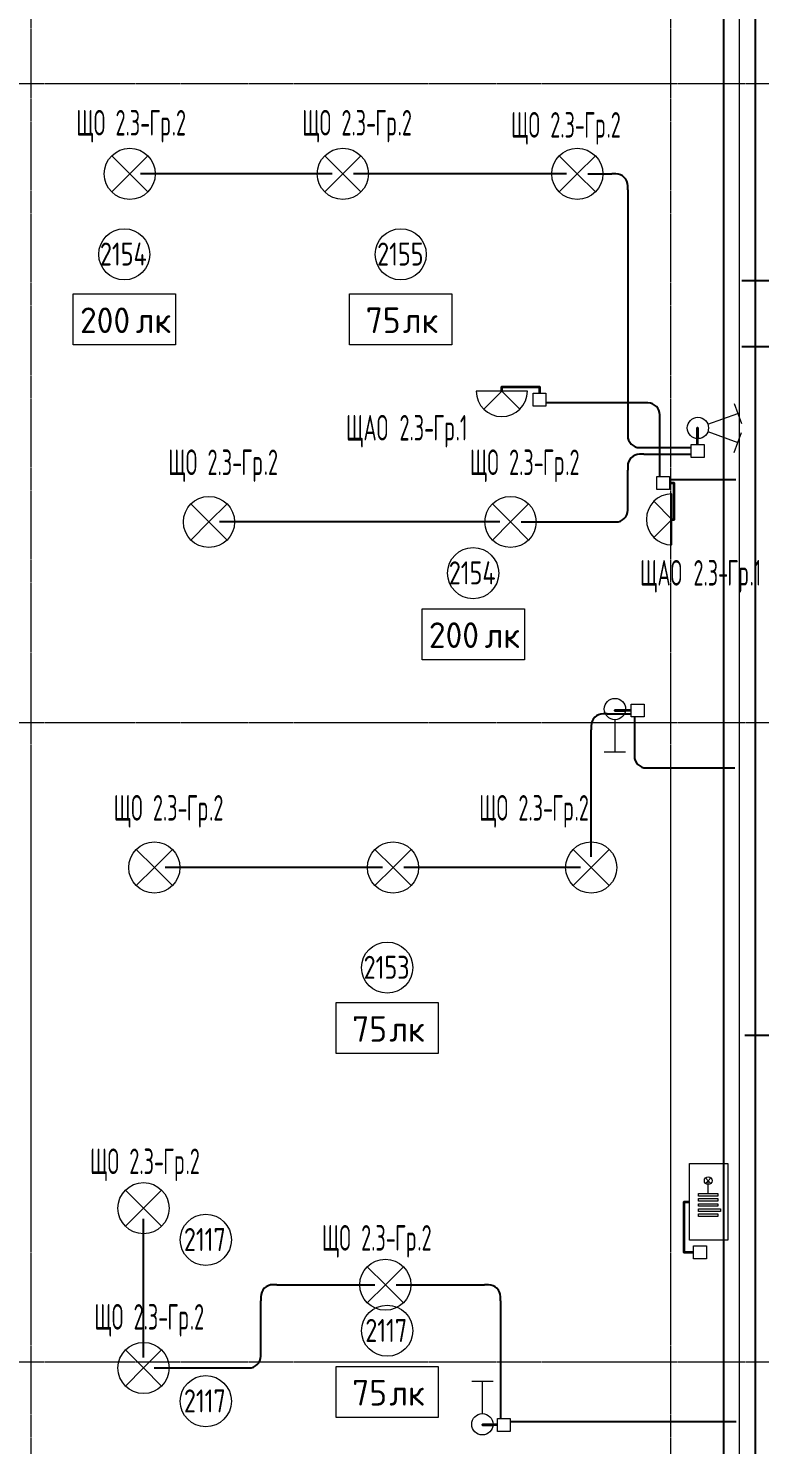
# Model space of a CAD drawing. Header units: millimetres. Extents: x -4730 to 98194, y -4296 to 93388.
# Drawn here: x 77975 to 84838, y 53724 to 67020 of the extents above; entities that cross this region are included whole.
import ezdxf

# ---------------------------------------------------------------- set-up
doc = ezdxf.new("R2010")
doc.units = ezdxf.units.MM
doc.linetypes.add('Линия сетки', pattern=[22.225, 12.7, -3.175, 3.175, -3.175])
for name, color, linetype, lineweight, true_color in [('Кабельные лотки', 5, 'Continuous', 25, 0x0000ff), ('Короба', 7, 'Continuous', 25, 0x008000), ('Соединительные детали коробов', 7, 'Continuous', 25, 0x008000), ('Типовые аннотации', 5, 'Continuous', 18, 0x0000ff)]:
    doc.layers.add(name, color=color, linetype=linetype, lineweight=lineweight, true_color=true_color)
for name, color, linetype, lineweight in [('Марки помещений', 7, 'Continuous', 9), ('Марки силовых электроприборов', 7, 'Continuous', 9), ('Осевая линия', 7, 'Continuous', 18), ('Оси', 7, 'Continuous', 9), ('Провода', 7, 'Continuous', 35)]:
    doc.layers.add(name, color=color, linetype=linetype, lineweight=lineweight)
doc.styles.add('GOST Common', font='GOST_Common.ttf', dxfattribs={"width": 0.6, "height": 240})
doc.styles.add('GOST Common_2', font='GOST_Common.ttf', dxfattribs={"height": 240})
doc.styles.add('GOST Common_4', font='GOST_Common.ttf', dxfattribs={"width": 0.8, "height": 216})

# ---------------------------------------------------------------- blocks, each defined once
blk = doc.blocks.new('M_Короб_ отвод - Плоский торец - ПВХ - Стандартная-2386742-2-й этаж')
at = {"layer": 'Соединительные детали коробов'}
for p, q in [((0, 111.95), (0, 150.05)), ((-150.05, 0), (-111.95, 0))]:
    blk.add_line(p, q, dxfattribs=at)
blk.add_arc((-111.95, 111.95), 111.95, 270, 0, dxfattribs=at)
blk = doc.blocks.new('Морка помещения_освещённость_ - Морка помещения_освещённость_-1484368-2-й этаж')
at = {"layer": 'Марки помещений', "color": 190, "true_color": 0x8000ff}
for p, q in [((-4, 0), (-4, 4)), ((-4, 4), (4, 4)), ((4, 4), (4, 0)), ((4, 0), (-4, 0))]:
    blk.add_line(p, q, dxfattribs=at)
blk = doc.blocks.new('ADSK_Марка_Помещение_1_ГОСТ21-501-2011 - Номер-85995-2-й этаж')
at = {"layer": 'Марки помещений'}
blk.add_circle((0, 0), 2, dxfattribs=at)

msp = doc.modelspace()

# ---------------------------------------------------------------- linework, layer by layer
at = {"layer": 'Кабельные лотки'}
for p, q in [((84497.9607, 87248.1437), (84497.9607, 46268.1437)), ((84797.9607, 46268.1437), (84797.9607, 87248.1437))]:
    msp.add_line(p, q, dxfattribs=at)
at = {"layer": 'Короба'}
for p, q in [((80826.7619, 65653.6082), (79026.7619, 65653.6082)), ((83026.7619, 65653.6082), (81026.7619, 65653.6082)), ((83226.7619, 65653.6082), (83449.95, 65653.6082)), ((83600, 65503.5582), (83600, 63233.9495)), ((87574.9768, 64648.8547), (84670.4687, 64648.8547)), ((87574.9768, 64028.8547), (84670.4687, 64028.8547)), ((83751.5871, 63502.966), (82832.4845, 63502.966)), ((83901.6371, 62811.596), (83901.6371, 63352.916)), ((83750.05, 63083.8995), (84196.1327, 63083.8995)), ((83750.05, 63020.8995), (84196.1327, 63020.8995)), ((83600, 62536.1267), (83600, 62870.8495)), ((83993.1371, 62783.096), (84613.1371, 62783.096)), ((82400, 62386.0767), (79770, 62386.0767)), ((82600, 62386.0767), (83449.95, 62386.0767)), ((83407.5836, 60584.9743), (83633.7551, 60584.9743)), ((83662.2551, 60556.4743), (83662.2551, 60226.5243)), ((83257.5336, 59242.0848), (83257.5336, 60434.9243)), ((83812.3051, 60076.4743), (84605.2551, 60076.4743)), ((81297.5336, 59142.0848), (79257.5336, 59142.0848)), ((83157.5336, 59142.0848), (81497.5336, 59142.0848)), ((86177.6532, 57565.6516), (84697.6532, 57565.6516)), ((79056.325, 54543.8514), (79056.325, 55843.8514)), ((80306.375, 55225.215), (81225.5696, 55225.215)), ((81425.5696, 55225.215), (82255.5714, 55225.215)), ((80156.325, 54593.9014), (80156.325, 55075.165)), ((82405.6214, 55075.165), (82405.6214, 53969.2042)), ((79156.325, 54443.8514), (80006.275, 54443.8514)), ((82497.1214, 53940.7042), (84617.1214, 53940.7042))]:
    msp.add_line(p, q, dxfattribs=at)
at = {"layer": 'Осевая линия'}
msp.add_line((84647.9607, 46268.1437), (84647.9607, 87248.1437), dxfattribs=at)
at = {"layer": 'Оси', "linetype": 'Линия сетки'}
for p, q in [((78000, 93388.3703), (78000, -3096.3487)), ((84000, 93388.3703), (84000, -3096.3487)), ((98194.2682, 66500), (-3530.0173, 66500)), ((98194.2682, 60500), (-3530.0173, 60500)), ((98194.2682, 54500), (-3530.0173, 54500))]:
    msp.add_line(p, q, dxfattribs=at)
at = {"layer": 'Провода', "flags": 128}
for points in [[(82418, 63615), (82418, 63655), (82772.4797, 63655), (82772.4821, 63594.466)], [(84256.1313, 63112.3995), (84256.1279, 63268.4086), (84256.1279, 63168.4316)], [(84015, 62410), (84035, 62410), (84035, 62751.598), (83993.1371, 62751.5972)], [(83633.7551, 60616.4749), (83480, 60616.4764), (83579.167, 60616.4764)], [(84178.2548, 56001.1457), (84125, 56000), (84125, 55529.9902), (84218.6127, 55529.989)], [(82377.1214, 53909.2048), (82235.7779, 53909.2062), (82335.5705, 53909.2062)]]:
    msp.add_lwpolyline(points, dxfattribs=at)
at = {"layer": 'Типовые аннотации'}
for p, q in [((78926.7619, 65653.6082), (78757.0562, 65823.3138)), ((78926.7619, 65653.6082), (79096.4675, 65823.3138)), ((80926.7619, 65653.6082), (80757.0562, 65823.3138)), ((80926.7619, 65653.6082), (81096.4675, 65823.3138)), ((83126.7619, 65653.6082), (82957.0562, 65823.3138)), ((83126.7619, 65653.6082), (83296.4675, 65823.3138)), ((78926.7619, 65653.6082), (78757.0562, 65483.9026)), ((78926.7619, 65653.6082), (79096.4675, 65483.9026)), ((80926.7619, 65653.6082), (80757.0562, 65483.9026)), ((80926.7619, 65653.6082), (81096.4675, 65483.9026)), ((83126.7619, 65653.6082), (82957.0562, 65483.9026)), ((83126.7619, 65653.6082), (83296.4675, 65483.9026)), ((84599.9455, 63499.1859), (84668.3495, 63311.2474)), ((84352.2397, 63302.6106), (84634.1475, 63405.2167)), ((84352.2397, 63234.2066), (84634.1475, 63131.6006)), ((84599.9455, 63037.6313), (84668.3495, 63225.5698)), ((79670, 62386.0767), (79500.2944, 62555.7823)), ((79670, 62386.0767), (79839.7056, 62555.7823)), ((82500, 62386.0767), (82330.2944, 62555.7823)), ((82500, 62386.0767), (82669.7056, 62555.7823)), ((79670, 62386.0767), (79500.2944, 62216.3711)), ((79670, 62386.0767), (79839.7056, 62216.3711)), ((82500, 62386.0767), (82330.2944, 62216.3711)), ((82500, 62386.0767), (82669.7056, 62216.3711)), ((83480, 60529.3566), (83480, 60229.3566)), ((83380, 60229.3566), (83580, 60229.3566)), ((79157.5336, 59142.0848), (78987.8279, 59311.7905)), ((79157.5336, 59142.0848), (79327.2392, 59311.7905)), ((81397.5336, 59142.0848), (81227.8279, 59311.7905)), ((81397.5336, 59142.0848), (81567.2392, 59311.7905)), ((83257.5336, 59142.0848), (83087.8279, 59311.7905)), ((83257.5336, 59142.0848), (83427.2392, 59311.7905)), ((79157.5336, 59142.0848), (78987.8279, 58972.3792)), ((79157.5336, 59142.0848), (79327.2392, 58972.3792)), ((81397.5336, 59142.0848), (81227.8279, 58972.3792)), ((81397.5336, 59142.0848), (81567.2392, 58972.3792)), ((83257.5336, 59142.0848), (83087.8279, 58972.3792)), ((83257.5336, 59142.0848), (83427.2392, 58972.3792)), ((79056.325, 55943.8514), (78886.6194, 56113.5571)), ((79056.325, 55943.8514), (79226.0307, 56113.5571)), ((79056.325, 55943.8514), (78886.6194, 55774.1458)), ((79056.325, 55943.8514), (79226.0307, 55774.1458)), ((81325.5696, 55225.215), (81155.864, 55394.9206)), ((81325.5696, 55225.215), (81495.2752, 55394.9206)), ((81325.5696, 55225.215), (81155.864, 55055.5094)), ((81325.5696, 55225.215), (81495.2752, 55055.5094)), ((79056.325, 54443.8514), (78886.6194, 54613.5571)), ((79056.325, 54443.8514), (79226.0307, 54613.5571)), ((79056.325, 54443.8514), (78886.6194, 54274.1458)), ((79056.325, 54443.8514), (79226.0307, 54274.1458)), ((82335.7779, 54315.6433), (82135.7779, 54315.6433)), ((82235.7779, 54015.6433), (82235.7779, 54315.6433))]:
    msp.add_line(p, q, dxfattribs=at)
at = {"layer": 'Типовые аннотации', "color": 1, "true_color": 0xff0000}
for p, q in [((82658, 63615), (82178, 63615)), ((82418, 63615), (82248.2944, 63445.2944)), ((82418, 63615), (82587.7056, 63445.2944)), ((82712.4845, 63594.466), (82832.4845, 63594.466)), ((82712.4845, 63474.466), (82712.4845, 63594.466)), ((82832.4845, 63594.466), (82832.4845, 63474.466)), ((82832.4845, 63474.466), (82712.4845, 63474.466)), ((83873.1371, 62811.596), (83993.1371, 62811.596)), ((83873.1371, 62691.596), (83873.1371, 62811.596)), ((83993.1371, 62811.596), (83993.1371, 62691.596)), ((83993.1371, 62691.596), (83873.1371, 62691.596)), ((84015, 62170), (84015, 62650)), ((84015, 62410), (83845.2944, 62579.7056)), ((84015, 62410), (83845.2944, 62240.2943)), ((84178.2548, 55645.0179), (84178.2548, 56365.0179)), ((84178.2548, 56365.0179), (84538.2548, 56365.0179)), ((84538.2548, 56365.0179), (84538.2548, 55645.0179)), ((84355.153, 56202.1335), (84329.6971, 56227.5893)), ((84355.153, 56202.1335), (84329.6971, 56176.6776)), ((84380.6088, 56227.5893), (84355.153, 56202.1335)), ((84355.153, 56082.1335), (84355.153, 56202.1335)), ((84380.6088, 56176.6776), (84355.153, 56202.1335)), ((84265.153, 56058.1335), (84265.153, 56082.1335)), ((84265.153, 56082.1335), (84445.153, 56082.1335)), ((84445.153, 56058.1335), (84265.153, 56058.1335)), ((84265.153, 56010.1335), (84265.153, 56034.1335)), ((84265.153, 56034.1335), (84445.153, 56034.1335)), ((84445.153, 56010.1335), (84265.153, 56010.1335)), ((84265.153, 55962.1335), (84265.153, 55986.1335)), ((84265.153, 55986.1335), (84445.153, 55986.1335)), ((84445.153, 56082.1335), (84445.153, 56058.1335)), ((84445.153, 56034.1335), (84445.153, 56010.1335)), ((84445.153, 55986.1335), (84445.153, 55962.1335)), ((84445.153, 55962.1335), (84265.153, 55962.1335)), ((84265.153, 55914.1335), (84265.153, 55938.1335)), ((84265.153, 55938.1335), (84469.153, 55938.1335)), ((84469.153, 55914.1335), (84265.153, 55914.1335)), ((84265.153, 55866.1335), (84265.153, 55890.1335)), ((84265.153, 55890.1335), (84445.153, 55890.1335)), ((84445.153, 55866.1335), (84265.153, 55866.1335)), ((84445.153, 55890.1335), (84445.153, 55866.1335)), ((84469.153, 55938.1335), (84469.153, 55914.1335)), ((84538.2548, 55645.0179), (84178.2548, 55645.0179)), ((84218.6127, 55589.9882), (84338.6127, 55589.9882)), ((84218.6127, 55469.9882), (84218.6127, 55589.9882)), ((84338.6127, 55589.9882), (84338.6127, 55469.9882)), ((84338.6127, 55469.9882), (84218.6127, 55469.9882))]:
    msp.add_line(p, q, dxfattribs=at)
at = {"layer": 'Типовые аннотации', "color": 16, "true_color": 0x800000}
for p, q in [((84196.1327, 63112.3995), (84316.1327, 63112.3995)), ((84196.1327, 62992.3995), (84196.1327, 63112.3995)), ((84316.1327, 63112.3995), (84316.1327, 62992.3995)), ((84316.1327, 62992.3995), (84196.1327, 62992.3995))]:
    msp.add_line(p, q, dxfattribs=at)
at = {"layer": 'Типовые аннотации', "color": 7}
for p, q in [((83633.7551, 60676.4743), (83753.7551, 60676.4743)), ((83633.7551, 60556.4743), (83633.7551, 60676.4743)), ((83753.7551, 60676.4743), (83753.7551, 60556.4743)), ((83753.7551, 60556.4743), (83633.7551, 60556.4743)), ((82377.1214, 53969.2042), (82497.1214, 53969.2042)), ((82377.1214, 53849.2042), (82377.1214, 53969.2042)), ((82497.1214, 53849.2042), (82377.1214, 53849.2042)), ((82497.1214, 53969.2042), (82497.1214, 53849.2042))]:
    msp.add_line(p, q, dxfattribs=at)
at = {"layer": 'Типовые аннотации'}
for centre, radius in [((78926.7619, 65653.6082), 240), ((80926.7619, 65653.6082), 240), ((83126.7619, 65653.6082), 240), ((84258.2704, 63268.4086), 100), ((79670, 62386.0767), 240), ((82500, 62386.0767), 240), ((83480, 60629.3566), 100), ((79157.5336, 59142.0848), 240), ((81397.5336, 59142.0848), 240), ((83257.5336, 59142.0848), 240), ((79056.325, 55943.8514), 240), ((81325.5696, 55225.215), 240), ((79056.325, 54443.8514), 240), ((82235.7779, 53915.6433), 100)]:
    msp.add_circle(centre, radius, dxfattribs=at)
at = {"layer": 'Типовые аннотации', "color": 1, "true_color": 0xff0000}
msp.add_circle((84355.153, 56202.1335), 36, dxfattribs=at)
for centre, start, end in [((82418, 63615), 180, 0), ((84015, 62410), 90, 270)]:
    msp.add_arc(centre, 240, start, end, dxfattribs=at)

# ---------------------------------------------------------------- block references
at = {"layer": 'Марки помещений', "xscale": 120, "yscale": 120, "zscale": 120}
for p in [(78875.0556, 64898.2813), (81469.7152, 64898.2813), (82149.015, 61905.4389), (81342.6279, 58202.5045), (79640.1645, 55647.0691), (81342.6279, 54793.5785), (79640.1645, 54132.1233)]:
    msp.add_blockref('ADSK_Марка_Помещение_1_ГОСТ21-501-2011 - Номер-85995-2-й этаж', p, dxfattribs=at)
at = {"layer": 'Марки помещений', "color": 190, "true_color": 0x8000ff, "xscale": 120, "yscale": 120, "zscale": 120}
for p in [(78876.3376, 64047.762), (81469.7152, 64047.762), (82150.2971, 61091.8016), (81342.6279, 57394.8101), (81342.6279, 53979.3696)]:
    msp.add_blockref('Морка помещения_освещённость_ - Морка помещения_освещённость_-1484368-2-й этаж', p, dxfattribs=at)
at = {"layer": 'Соединительные детали коробов'}
for p, rotation in [((83600, 65653.6082), 90), ((83901.6371, 63502.966), 90), ((83600, 63083.8995), 270), ((83600, 63020.8995), 180), ((83257.5336, 60584.9743), 180), ((83662.2551, 60076.4743), 270), ((80156.325, 55225.215), 180), ((82405.6214, 55225.215), 90)]:
    msp.add_blockref('M_Короб_ отвод - Плоский торец - ПВХ - Стандартная-2386742-2-й этаж', p, dxfattribs=dict(at, rotation=rotation))
for p in [(83600, 62386.0767), (80156.325, 54443.8514)]:
    msp.add_blockref('M_Короб_ отвод - Плоский торец - ПВХ - Стандартная-2386742-2-й этаж', p, dxfattribs=at)

# ---------------------------------------------------------------- texts
at = {"layer": 'Марки помещений', "char_height": 216, "attachment_point": 1, "style": 'GOST Common_4'}
for s, insert, width in [('2154', (78647.2196, 65009.0685), 561.8226), ('2155', (81248.5993, 65009.0685), 546.4302), ('2154', (81921.1791, 62016.2261), 561.8226), ('2153', (81121.512, 58313.2917), 546.4302), ('2117', (79434.8886, 55757.8563), 507.9492), ('2117', (81137.352, 54904.3657), 507.9492), ('2117', (79434.8886, 54242.9105), 507.9492)]:
    msp.add_mtext(s, dxfattribs=dict(at, insert=insert, width=width))
at = {"layer": 'Марки помещений', "color": 190, "true_color": 0x8000ff, "char_height": 240, "attachment_point": 1, "style": 'GOST Common_2'}
for s, insert, width in [('200', (78460.2537, 64399.474), 634.9365), ('75', (81141.2314, 64399.474), 423.291), ('лк', (78984.1287, 64399.474), 413.67075), ('лк', (81490.4814, 64399.474), 413.67075), ('200', (81734.2132, 61443.5136), 634.9365), ('лк', (82258.0882, 61443.5136), 413.67075), ('75', (81014.144, 57746.522), 423.291), ('лк', (81363.394, 57746.522), 413.67075), ('75', (81014.144, 54331.0816), 423.291), ('лк', (81363.394, 54331.0816), 413.67075)]:
    msp.add_mtext(s, dxfattribs=dict(at, insert=insert, width=width))
at = {"layer": 'Марки силовых электроприборов', "char_height": 240, "attachment_point": 1, "style": 'GOST Common'}
for s, insert, width in [('ЩО', (78425.0632, 66253.7906), 340.55685), (' 2.3-', (78706.0507, 66253.7906), 490.63275), ('Гр', (79110.8632, 66253.7906), 253.9746), ('.2', (79320.4132, 66253.7906), 178.93665), ('ЩО', (80545.0632, 66253.7906), 340.55685), (' 2.3-', (80826.0507, 66253.7906), 490.63275), ('Гр', (81230.8632, 66253.7906), 253.9746), ('.2', (81440.4132, 66253.7906), 178.93665), ('ЩО', (82505.0632, 66233.7906), 340.55685), (' 2.3-', (82786.0507, 66233.7906), 490.63275), ('Гр', (83190.8632, 66233.7906), 253.9746), ('.2', (83400.4132, 66233.7906), 178.93665), ('ЩАО', (80956.2384, 63390.6433), 502.17705), (' 2.3-', (81370.5759, 63390.6433), 490.63275), ('Гр', (81775.3884, 63390.6433), 253.9746), ('.1', (81984.9384, 63390.6433), 138.5316), ('ЩО', (79288.3014, 63066.2591), 340.55685), (' 2.3-', (79569.2889, 63066.2591), 490.63275), ('Гр', (79974.1014, 63066.2591), 253.9746), ('.2', (80183.6514, 63066.2591), 178.93665), ('ЩО', (82118.3014, 63066.2591), 340.55685), (' 2.3-', (82399.2889, 63066.2591), 490.63275), ('Гр', (82804.1014, 63066.2591), 253.9746), ('.2', (83013.6514, 63066.2591), 178.93665), ('ЩАО', (83715.1167, 62028.6338), 502.17705), (' 2.3-', (84129.4542, 62028.6338), 490.63275), ('Гр', (84534.2667, 62028.6338), 253.9746), ('.1', (84743.8167, 62028.6338), 138.5316), ('ЩО', (78775.8349, 59822.2672), 340.55685), (' 2.3-', (79056.8224, 59822.2672), 490.63275), ('Гр', (79461.6349, 59822.2672), 253.9746), ('.2', (79671.1849, 59822.2672), 178.93665), ('ЩО', (82205.6447, 59822.2672), 340.55685), (' 2.3-', (82486.6322, 59822.2672), 490.63275), ('Гр', (82891.4447, 59822.2672), 253.9746), ('.2', (83100.9947, 59822.2672), 178.93665), ('ЩО', (78554.6264, 56504.0338), 340.55685), (' 2.3-', (78835.6139, 56504.0338), 490.63275), ('Гр', (79240.4264, 56504.0338), 253.9746), ('.2', (79449.9764, 56504.0338), 178.93665), ('ЩО', (80729.9042, 55785.5287), 340.55685), (' 2.3-', (81010.8917, 55785.5287), 490.63275), ('Гр', (81415.7042, 55785.5287), 253.9746), ('.2', (81625.2542, 55785.5287), 178.93665), ('ЩО', (78594.6264, 55044.0338), 340.55685), (' 2.3-', (78875.6139, 55044.0338), 490.63275), ('Гр', (79280.4264, 55044.0338), 253.9746), ('.2', (79489.9764, 55044.0338), 178.93665)]:
    msp.add_mtext(s, dxfattribs=dict(at, insert=insert, width=width))

doc.saveas('drawing.dxf')
